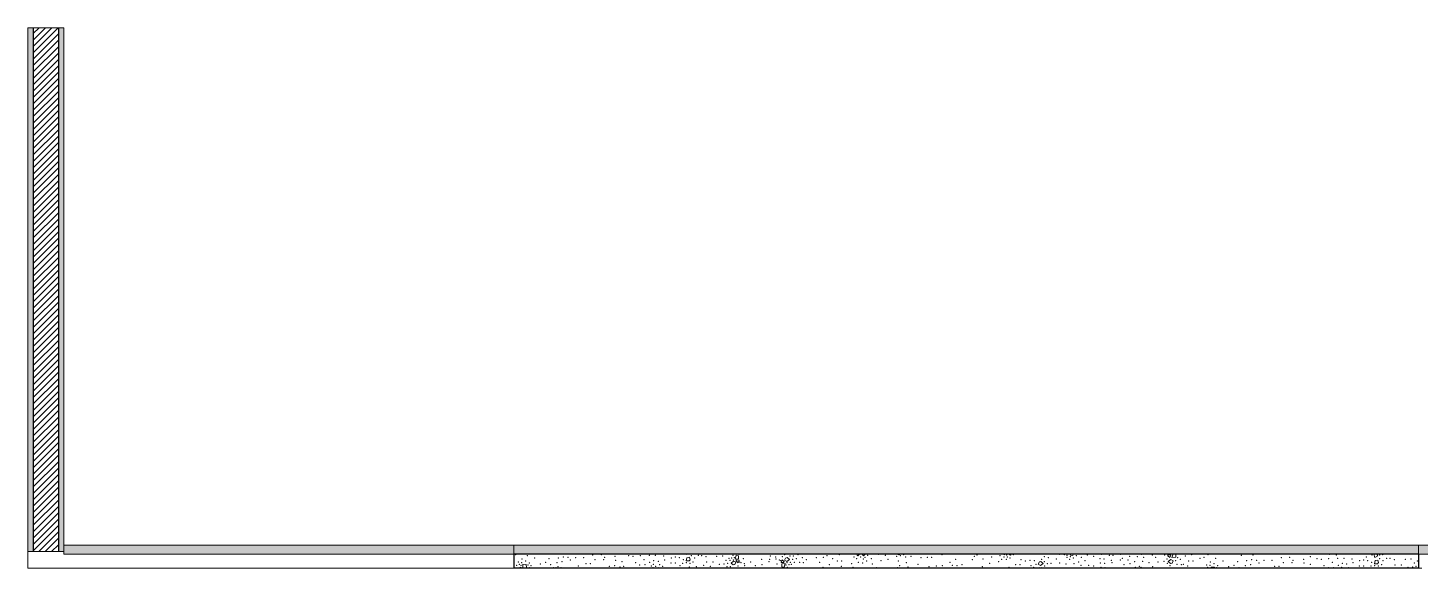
# Model space of a CAD drawing. Header units: metres. Extents: x -77 to 95, y 0 to 9.
# Drawn here: x -76.51 to -68.8, y -0.14 to 2.85 of the extents above; entities that cross this region are included whole.
import ezdxf

# ---------------------------------------------------------------- set-up
doc = ezdxf.new("R2010")
doc.units = ezdxf.units.M
doc.header["$MEASUREMENT"] = 0
for name, color, linetype in [('LAJES.EST', 7, 'Continuous'), ('PAREDE CONSTRUIR', 7, 'Continuous'), ('TERRENO.ARQ', 7, 'Continuous')]:
    doc.layers.add(name, color=color, linetype=linetype)
for name, color, linetype, lineweight in [('LAJES.EST_Caneta_No__241', 7, 'Continuous', 13), ('LAJES.EST_Caneta_No__3', 7, 'Continuous', 25), ('PAREDE CONSTRUIR_Caneta_No__241', 7, 'Continuous', 13), ('PAREDE CONSTRUIR_Caneta_No__3', 7, 'Continuous', 25), ('TERRENO.ARQ_Caneta_No__241', 7, 'Continuous', 13)]:
    doc.layers.add(name, color=color, linetype=linetype, lineweight=lineweight)
doc.layers.add('LAJES.EST_Caneta_No__95', color=7, linetype='Continuous', lineweight=0, true_color=0xaeaeae)

# ---------------------------------------------------------------- blocks, each defined once
blk = doc.blocks.new('*X1')
at = {"layer": 'LAJES.EST_Caneta_No__241', "color": 7, "linetype": 'Continuous', "lineweight": 13}
for p, q in [((-72.8639, -0.0667), (-72.8645, -0.065)), ((-72.861, -0.065), (-72.8639, -0.0667)), ((-72.5938, -0.0912), (-72.5887, -0.0706)), ((-72.5757, -0.0734), (-72.5887, -0.0706)), ((-72.5757, -0.0734), (-72.5764, -0.09)), ((-71.9192, -0.0712), (-71.9181, -0.065)), ((-71.9142, -0.0732), (-71.9192, -0.0712)), ((-71.9053, -0.065), (-71.9142, -0.0732)), ((-71.8825, -0.074), (-71.8911, -0.065)), ((-71.8732, -0.065), (-71.8825, -0.074)), ((-71.6903, -0.0676), (-71.6935, -0.065)), ((-71.6821, -0.0656), (-71.6903, -0.0676)), ((-71.6818, -0.065), (-71.6821, -0.0656)), ((-71.1064, -0.065), (-71.1027, -0.0684)), ((-71.1001, -0.065), (-71.1027, -0.0684)), ((-71.0681, -0.0689), (-71.0771, -0.065)), ((-71.0663, -0.067), (-71.0681, -0.0689)), ((-71.0671, -0.065), (-71.0663, -0.067)), ((-70.7354, -0.0695), (-70.7352, -0.065)), ((-70.7354, -0.0695), (-70.7224, -0.0723)), ((-70.7206, -0.065), (-70.7224, -0.0723)), ((-70.1977, -0.0737), (-70.1963, -0.0684)), ((-70.1861, -0.0832), (-70.1977, -0.0737)), ((-70.1963, -0.0684), (-70.1804, -0.0691)), ((-70.1804, -0.0691), (-70.1861, -0.0832)), ((-70.1739, -0.083), (-70.1667, -0.065)), ((-70.1524, -0.065), (-70.153, -0.0811)), ((-69.0491, -0.0828), (-69.0545, -0.065)), ((-69.033, -0.073), (-69.0491, -0.0828)), ((-69.0386, -0.065), (-69.033, -0.073)), ((-73.7987, -0.1411), (-73.7826, -0.1366)), ((-73.7987, -0.1415), (-73.7987, -0.1411)), ((-73.7826, -0.1366), (-73.7838, -0.1415)), ((-73.7709, -0.1415), (-73.7715, -0.1198)), ((-73.7525, -0.1208), (-73.7715, -0.1198)), ((-73.7506, -0.1374), (-73.7671, -0.1415)), ((-73.7525, -0.1208), (-73.7506, -0.1374)), ((-73.2279, -0.1415), (-73.2214, -0.1399)), ((-73.2214, -0.1399), (-73.2194, -0.1415)), ((-73.054, -0.1415), (-73.0504, -0.1381)), ((-73.0504, -0.1381), (-73.0471, -0.1415)), ((-73.0216, -0.1415), (-73.0187, -0.1388)), ((-73.0187, -0.1388), (-73.0137, -0.1409)), ((-73.0137, -0.1409), (-73.0138, -0.1415)), ((-72.8619, -0.0839), (-72.866, -0.101)), ((-72.8499, -0.1014), (-72.866, -0.101)), ((-72.8619, -0.0839), (-72.8474, -0.0809)), ((-72.8446, -0.0948), (-72.8499, -0.1014)), ((-72.8474, -0.0809), (-72.8446, -0.0948)), ((-72.6039, -0.103), (-72.6175, -0.1141)), ((-72.6048, -0.1241), (-72.6175, -0.1141)), ((-72.5967, -0.1221), (-72.6048, -0.1241)), ((-72.6039, -0.103), (-72.5905, -0.1093)), ((-72.5905, -0.1093), (-72.5967, -0.1221)), ((-72.5764, -0.09), (-72.5938, -0.0912)), ((-72.5886, -0.1017), (-72.5873, -0.0965)), ((-72.577, -0.1113), (-72.5886, -0.1017)), ((-72.5873, -0.0965), (-72.5714, -0.0972)), ((-72.5714, -0.0972), (-72.577, -0.1113)), ((-72.3403, -0.1103), (-72.3346, -0.0963)), ((-72.3244, -0.1111), (-72.3403, -0.1103)), ((-72.336, -0.1341), (-72.3353, -0.1175)), ((-72.336, -0.1341), (-72.323, -0.137)), ((-72.3353, -0.1175), (-72.3179, -0.1164)), ((-72.3346, -0.0963), (-72.323, -0.1058)), ((-72.323, -0.1058), (-72.3244, -0.1111)), ((-72.3179, -0.1164), (-72.323, -0.137)), ((-72.3212, -0.0982), (-72.315, -0.0855)), ((-72.3078, -0.1046), (-72.3212, -0.0982)), ((-72.315, -0.0855), (-72.3068, -0.0834)), ((-72.3078, -0.1046), (-72.2942, -0.0934)), ((-72.3068, -0.0834), (-72.2942, -0.0934)), ((-70.9292, -0.1393), (-70.9083, -0.1374)), ((-70.9292, -0.1415), (-70.9292, -0.1393)), ((-70.915, -0.12), (-70.9088, -0.1072)), ((-70.9016, -0.1264), (-70.915, -0.12)), ((-70.9083, -0.1374), (-70.9099, -0.1415)), ((-70.9088, -0.1072), (-70.9007, -0.1052)), ((-70.9016, -0.1264), (-70.888, -0.1152)), ((-70.9007, -0.1052), (-70.888, -0.1152)), ((-70.8978, -0.1415), (-70.8961, -0.1372)), ((-70.8961, -0.1372), (-70.8908, -0.1415)), ((-70.1805, -0.0941), (-70.1941, -0.1052)), ((-70.1815, -0.1152), (-70.1941, -0.1052)), ((-70.1733, -0.1132), (-70.1815, -0.1152)), ((-70.1805, -0.0941), (-70.1671, -0.1004)), ((-70.153, -0.0811), (-70.1739, -0.083)), ((-70.1671, -0.1004), (-70.1733, -0.1132)), ((-69.9566, -0.1415), (-69.9568, -0.1358)), ((-69.9377, -0.1368), (-69.9568, -0.1358)), ((-69.9377, -0.1368), (-69.9372, -0.1415)), ((-69.0471, -0.0999), (-69.0513, -0.117)), ((-69.0351, -0.1174), (-69.0513, -0.117)), ((-69.0471, -0.0999), (-69.0326, -0.097)), ((-69.0298, -0.1108), (-69.0351, -0.1174)), ((-69.0326, -0.097), (-69.0298, -0.1108))]:
    blk.add_line(p, q, dxfattribs=at)
for p in [(-73.8115, -0.0664), (-73.7469, -0.0719), (-73.3833, -0.0682), (-73.3369, -0.0666), (-73.2598, -0.0771), (-73.1848, -0.0733), (-73.1605, -0.077), (-73.12, -0.0725), (-73.0708, -0.071), (-73.0359, -0.0709), (-72.9912, -0.0743), (-72.8374, -0.0725), (-72.7983, -0.0712), (-72.7803, -0.0718), (-72.6962, -0.0762), (-72.664, -0.0745), (-72.6066, -0.0705), (-72.5736, -0.0651), (-72.4004, -0.075), (-72.3195, -0.0672), (-72.291, -0.0746), (-72.2717, -0.0741), (-72.2467, -0.067), (-72.0848, -0.0727), (-72.0181, -0.0676), (-71.8602, -0.07), (-71.7987, -0.0651), (-71.7625, -0.0704), (-71.7, -0.0758), (-71.6794, -0.073), (-71.6613, -0.0667), (-71.6202, -0.0767), (-71.4479, -0.0661), (-71.2697, -0.0753), (-71.2535, -0.0691), (-71.1263, -0.0728), (-71.0906, -0.0693), (-71.0521, -0.0668), (-70.7989, -0.0651), (-70.7706, -0.0669), (-70.7548, -0.0703), (-70.7045, -0.0724), (-70.6428, -0.0682), (-70.6085, -0.0755), (-70.5627, -0.0658), (-70.5214, -0.0715), (-70.5008, -0.0707), (-70.4596, -0.0656), (-70.4091, -0.0766), (-70.343, -0.0657), (-70.2834, -0.068), (-70.2141, -0.0694), (-70.1005, -0.0744), (-70.0644, -0.0673), (-69.9741, -0.0677), (-69.7892, -0.0707), (-69.7244, -0.0693), (-69.2996, -0.0654), (-69.2633, -0.0682), (-69.0662, -0.0696), (-69.0223, -0.0687), (-69.0061, -0.067), (-73.8059, -0.1264), (-73.7956, -0.1085), (-73.7906, -0.1214), (-73.7816, -0.1267), (-73.7776, -0.1105), (-73.7761, -0.0913), (-73.756, -0.1014), (-73.7423, -0.1237), (-73.7356, -0.1128), (-73.735, -0.1398), (-73.7267, -0.1271), (-73.7064, -0.0855), (-73.6738, -0.118), (-73.6447, -0.1103), (-73.6252, -0.0897), (-73.6173, -0.1224), (-73.602, -0.1393), (-73.5866, -0.1393), (-73.5814, -0.1119), (-73.5757, -0.1329), (-73.5747, -0.0847), (-73.5592, -0.1383), (-73.5531, -0.1058), (-73.5471, -0.0794), (-73.5202, -0.0823), (-73.5072, -0.0972), (-73.4792, -0.0827), (-73.463, -0.1292), (-73.4346, -0.0827), (-73.4204, -0.1161), (-73.3965, -0.116), (-73.372, -0.0953), (-73.3232, -0.0953), (-73.3172, -0.082), (-73.2915, -0.1309), (-73.2622, -0.1275), (-73.2571, -0.0976), (-73.2504, -0.1408), (-73.2322, -0.1345), (-73.2214, -0.1054), (-73.2117, -0.1318), (-73.1466, -0.1114), (-73.123, -0.1235), (-73.0992, -0.0941), (-73.0939, -0.123), (-73.0674, -0.11), (-73.0588, -0.1306), (-73.0481, -0.1205), (-73.0452, -0.0996), (-73.0348, -0.132), (-73.0209, -0.1034), (-73.0123, -0.1231), (-72.997, -0.1316), (-72.9847, -0.0958), (-72.9498, -0.1139), (-72.9483, -0.0847), (-72.9269, -0.08), (-72.9256, -0.1137), (-72.9035, -0.0845), (-72.9003, -0.1271), (-72.8851, -0.1142), (-72.8814, -0.0942), (-72.8655, -0.1122), (-72.8492, -0.1347), (-72.8451, -0.1141), (-72.8276, -0.1072), (-72.8185, -0.0846), (-72.8105, -0.1332), (-72.7688, -0.1257), (-72.7563, -0.0784), (-72.753, -0.1082), (-72.7318, -0.1325), (-72.717, -0.1073), (-72.6815, -0.1211), (-72.6554, -0.1191), (-72.6459, -0.0976), (-72.64, -0.1335), (-72.6368, -0.1151), (-72.6291, -0.0867), (-72.6226, -0.0983), (-72.6207, -0.1329), (-72.6146, -0.086), (-72.605, -0.097), (-72.5991, -0.0827), (-72.5921, -0.1404), (-72.5792, -0.1299), (-72.5695, -0.1073), (-72.5614, -0.1112), (-72.5498, -0.0893), (-72.5439, -0.1166), (-72.542, -0.1276), (-72.508, -0.1081), (-72.4818, -0.1274), (-72.4478, -0.0936), (-72.445, -0.123), (-72.4075, -0.1065), (-72.4035, -0.0928), (-72.3697, -0.0799), (-72.3678, -0.0909), (-72.3619, -0.1182), (-72.3503, -0.0963), (-72.3422, -0.1003), (-72.3325, -0.0777), (-72.3126, -0.1248), (-72.3067, -0.1106), (-72.3051, -0.137), (-72.297, -0.1215), (-72.2891, -0.1093), (-72.2826, -0.1209), (-72.2749, -0.0924), (-72.2658, -0.11), (-72.2562, -0.0885), (-72.2373, -0.1093), (-72.2225, -0.0841), (-72.216, -0.1115), (-72.2127, -0.1414), (-72.2002, -0.0941), (-72.1438, -0.0834), (-72.1267, -0.1094), (-72.1081, -0.1374), (-72.105, -0.0819), (-72.0728, -0.1224), (-72.054, -0.0895), (-72.0286, -0.1029), (-72.006, -0.1318), (-72.0044, -0.1027), (-71.9482, -0.1162), (-71.9418, -0.1377), (-71.9359, -0.0804), (-71.9206, -0.0889), (-71.912, -0.1087), (-71.8982, -0.0801), (-71.897, -0.1412), (-71.8877, -0.1124), (-71.8848, -0.0915), (-71.8742, -0.0815), (-71.8655, -0.102), (-71.8621, -0.1411), (-71.8391, -0.0891), (-71.8337, -0.118), (-71.8129, -0.1396), (-71.7863, -0.1006), (-71.7474, -0.0928), (-71.6945, -0.1394), (-71.6903, -0.1021), (-71.6831, -0.1281), (-71.6495, -0.08), (-71.6451, -0.1122), (-71.6371, -0.1345), (-71.5822, -0.1213), (-71.5647, -0.0831), (-71.5292, -0.0825), (-71.5197, -0.1339), (-71.5053, -0.0823), (-71.4793, -0.1301), (-71.4473, -0.128), (-71.4044, -0.1103), (-71.3915, -0.1253), (-71.3726, -0.0926), (-71.3646, -0.1281), (-71.3369, -0.1228), (-71.2795, -0.0948), (-71.2252, -0.1342), (-71.2218, -0.091), (-71.1847, -0.1154), (-71.1738, -0.0806), (-71.1336, -0.1062), (-71.117, -0.0933), (-71.1038, -0.0794), (-71.1002, -0.1411), (-71.0912, -0.0923), (-71.0869, -0.079), (-71.0779, -0.1364), (-71.0718, -0.0848), (-71.0398, -0.1221), (-71.0162, -0.1222), (-71.0107, -0.0941), (-70.9862, -0.1022), (-70.96, -0.0981), (-70.9542, -0.1279), (-70.9402, -0.1363), (-70.9358, -0.0996), (-70.9281, -0.1207), (-70.8968, -0.0921), (-70.8817, -0.106), (-70.8811, -0.0782), (-70.8799, -0.1299), (-70.8649, -0.1162), (-70.8594, -0.0831), (-70.845, -0.1151), (-70.8328, -0.1411), (-70.8152, -0.0902), (-70.7959, -0.1123), (-70.7613, -0.119), (-70.756, -0.0817), (-70.7417, -0.0924), (-70.7375, -0.0778), (-70.7199, -0.0859), (-70.7169, -0.1172), (-70.6907, -0.1068), (-70.6785, -0.1261), (-70.6767, -0.0811), (-70.6688, -0.1409), (-70.6564, -0.1003), (-70.6361, -0.1268), (-70.6085, -0.1305), (-70.5733, -0.0883), (-70.5714, -0.1123), (-70.5675, -0.1364), (-70.5507, -0.0916), (-70.5467, -0.1158), (-70.5448, -0.1397), (-70.5096, -0.0975), (-70.5054, -0.1122), (-70.4608, -0.0967), (-70.4493, -0.0871), (-70.4405, -0.1232), (-70.4184, -0.0974), (-70.4062, -0.1168), (-70.38, -0.1063), (-70.3769, -0.1376), (-70.3667, -0.0781), (-70.3552, -0.1311), (-70.345, -0.137), (-70.3355, -0.1046), (-70.3301, -0.0811), (-70.301, -0.1113), (-70.2817, -0.1333), (-70.2641, -0.0825), (-70.2519, -0.1085), (-70.2375, -0.1404), (-70.2172, -0.1042), (-70.2023, -0.0905), (-70.2004, -0.1144), (-70.1853, -0.1283), (-70.1541, -0.0997), (-70.1463, -0.1208), (-70.1419, -0.0841), (-70.128, -0.0925), (-70.1221, -0.1223), (-70.1107, -0.1213), (-70.0862, -0.1295), (-70.0807, -0.1014), (-70.0571, -0.1015), (-70.019, -0.0872), (-69.9967, -0.0824), (-69.9808, -0.1245), (-69.9758, -0.1374), (-69.9628, -0.1265), (-69.9613, -0.1073), (-69.9412, -0.1174), (-69.9321, -0.0879), (-69.9276, -0.1397), (-69.9208, -0.1288), (-69.8916, -0.1015), (-69.859, -0.134), (-69.8299, -0.1263), (-69.8104, -0.1057), (-69.8025, -0.1384), (-69.7666, -0.1279), (-69.76, -0.1007), (-69.7383, -0.1219), (-69.7323, -0.0954), (-69.7054, -0.0983), (-69.6925, -0.1133), (-69.6644, -0.0987), (-69.6198, -0.0987), (-69.6056, -0.1322), (-69.5817, -0.132), (-69.5686, -0.0842), (-69.5572, -0.1113), (-69.5221, -0.0826), (-69.5084, -0.1113), (-69.5024, -0.098), (-69.445, -0.0931), (-69.4424, -0.1136), (-69.4074, -0.0778), (-69.4066, -0.1214), (-69.37, -0.0893), (-69.3457, -0.093), (-69.3319, -0.1275), (-69.3082, -0.1395), (-69.3052, -0.0885), (-69.2844, -0.1101), (-69.2791, -0.139), (-69.256, -0.087), (-69.2526, -0.126), (-69.2333, -0.1366), (-69.2304, -0.1156), (-69.2211, -0.0869), (-69.2061, -0.1194), (-69.1975, -0.1391), (-69.1764, -0.0903), (-69.1699, -0.1118), (-69.135, -0.1299), (-69.1335, -0.1007), (-69.1122, -0.096), (-69.1109, -0.1297), (-69.0976, -0.0791), (-69.0887, -0.1005), (-69.0703, -0.1302), (-69.0666, -0.1102), (-69.0507, -0.1282), (-69.0303, -0.1301), (-69.0226, -0.0885), (-69.0128, -0.1232), (-69.0037, -0.1006), (-68.9835, -0.0872), (-68.9655, -0.0878), (-68.9415, -0.0944), (-68.9382, -0.1242), (-68.9022, -0.1233), (-68.8814, -0.0923), (-68.8667, -0.1371), (-68.8492, -0.0906), (-68.8406, -0.1351), (-68.8311, -0.1136), (-68.822, -0.1311), (-68.8143, -0.1027), (-68.8078, -0.1143)]:
    blk.add_point(p, dxfattribs=at)

msp = doc.modelspace()

# ---------------------------------------------------------------- hatches: boundary and pattern name
at = {"layer": 'LAJES.EST_Caneta_No__95', "linetype": 'Continuous', "lineweight": 0, "true_color": 0xaeaeae}
msp.add_hatch(color=253, dxfattribs=at).paths.add_polyline_path([(-73.8204, -0.015), (-73.8204, -0.065), (-68.8076, -0.065), (-68.8076, -0.015)])
at = {"layer": 'PAREDE CONSTRUIR', "linetype": 'Continuous', "lineweight": 0, "true_color": 0xffffff}
for points in [[(-76.514, 2.85), (-76.514, -0.05), (-76.484, -0.05), (-76.484, 2.85)], [(-76.344, -0.05), (-76.314, -0.05), (-76.314, 2.85), (-76.344, 2.85)]]:
    msp.add_hatch(color=7, dxfattribs=at).paths.add_polyline_path(points)
at = {"layer": 'PAREDE CONSTRUIR', "linetype": 'Continuous', "lineweight": 0, "true_color": 0x000000}
h = msp.add_hatch(dxfattribs=at)
h.set_pattern_fill('common_brick_0001', color=18, style=0, pattern_type=2)
h.set_pattern_definition([(45, (0, 0), (-0.0176776695, 0.0176776695), [])])
h.paths.add_polyline_path([(-76.484, 2.85), (-76.484, -0.05), (-76.344, -0.05), (-76.344, 2.85)])
at = {"layer": 'TERRENO.ARQ', "linetype": 'Continuous', "lineweight": 0, "true_color": 0x8fbf7f}
for points in [[(-76.314, -0.065), (-73.8204, -0.065), (-73.8204, -0.015), (-76.314, -0.015)], [(-56.514, -0.015), (-68.8076, -0.015), (-68.8076, -0.065), (-56.514, -0.065)]]:
    msp.add_hatch(color=73, dxfattribs=at).paths.add_polyline_path(points)

# ---------------------------------------------------------------- linework, layer by layer
at = {"layer": 'LAJES.EST_Caneta_No__241', "color": 7, "linetype": 'Continuous', "lineweight": 13}
for p, q in [((-76.514, -0.1415), (-76.514, -0.05)), ((-68.8076, -0.015), (-73.8204, -0.015)), ((-76.514, -0.1415), (-73.8204, -0.1415))]:
    msp.add_line(p, q, dxfattribs=at)
at = {"layer": 'LAJES.EST_Caneta_No__3', "color": 7, "linetype": 'Continuous', "lineweight": 25}
for p, q in [((-73.8204, -0.065), (-73.8204, -0.1415)), ((-68.8076, -0.065), (-73.8204, -0.065)), ((-68.8076, -0.065), (-68.8076, -0.1415)), ((-68.8076, -0.1415), (-73.8204, -0.1415))]:
    msp.add_line(p, q, dxfattribs=at)
at = {"layer": 'LAJES.EST_Caneta_No__95', "color": 253, "linetype": 'Continuous', "lineweight": 0, "true_color": 0xaeaeae}
for p, q in [((-68.8076, -0.1415), (-68.8074, -0.1415)), ((-68.8074, -0.1415), (-68.7899, -0.1415))]:
    msp.add_line(p, q, dxfattribs=at)
at = {"layer": 'PAREDE CONSTRUIR_Caneta_No__241', "color": 7, "linetype": 'Continuous', "lineweight": 13}
for p, q in [((-76.514, 2.85), (-76.514, -0.05)), ((-76.314, 2.85), (-76.314, -0.015)), ((-76.314, -0.015), (-76.314, -0.05))]:
    msp.add_line(p, q, dxfattribs=at)
at = {"layer": 'PAREDE CONSTRUIR_Caneta_No__241', "color": 7, "linetype": 'Continuous', "lineweight": 13, "flags": 128}
for points in [[(-76.314, 2.85), (-76.344, 2.85), (-76.484, 2.85), (-76.514, 2.85)], [(-76.314, -0.05), (-76.344, -0.05), (-76.484, -0.05), (-76.514, -0.05)]]:
    msp.add_lwpolyline(points, dxfattribs=at)
at = {"layer": 'PAREDE CONSTRUIR_Caneta_No__3', "color": 7, "linetype": 'Continuous', "lineweight": 25}
for p, q in [((-76.484, 2.85), (-76.484, -0.05)), ((-76.344, 2.85), (-76.344, -0.05))]:
    msp.add_line(p, q, dxfattribs=at)
at = {"layer": 'TERRENO.ARQ_Caneta_No__241', "color": 7, "linetype": 'Continuous', "lineweight": 13}
for p, q in [((-73.8204, -0.015), (-76.314, -0.015)), ((-76.314, -0.05), (-76.314, -0.065)), ((-73.8204, -0.065), (-76.314, -0.065)), ((-73.8204, -0.015), (-73.8204, -0.065)), ((-68.8076, -0.015), (-68.8076, -0.065)), ((-57.014, -0.015), (-68.8076, -0.015)), ((-56.514, -0.065), (-68.8076, -0.065))]:
    msp.add_line(p, q, dxfattribs=at)

# ---------------------------------------------------------------- block references
at = {"layer": 'LAJES.EST', "lineweight": 0}
msp.add_blockref('*X1', (0, 0), dxfattribs=at)

doc.saveas('drawing.dxf')
